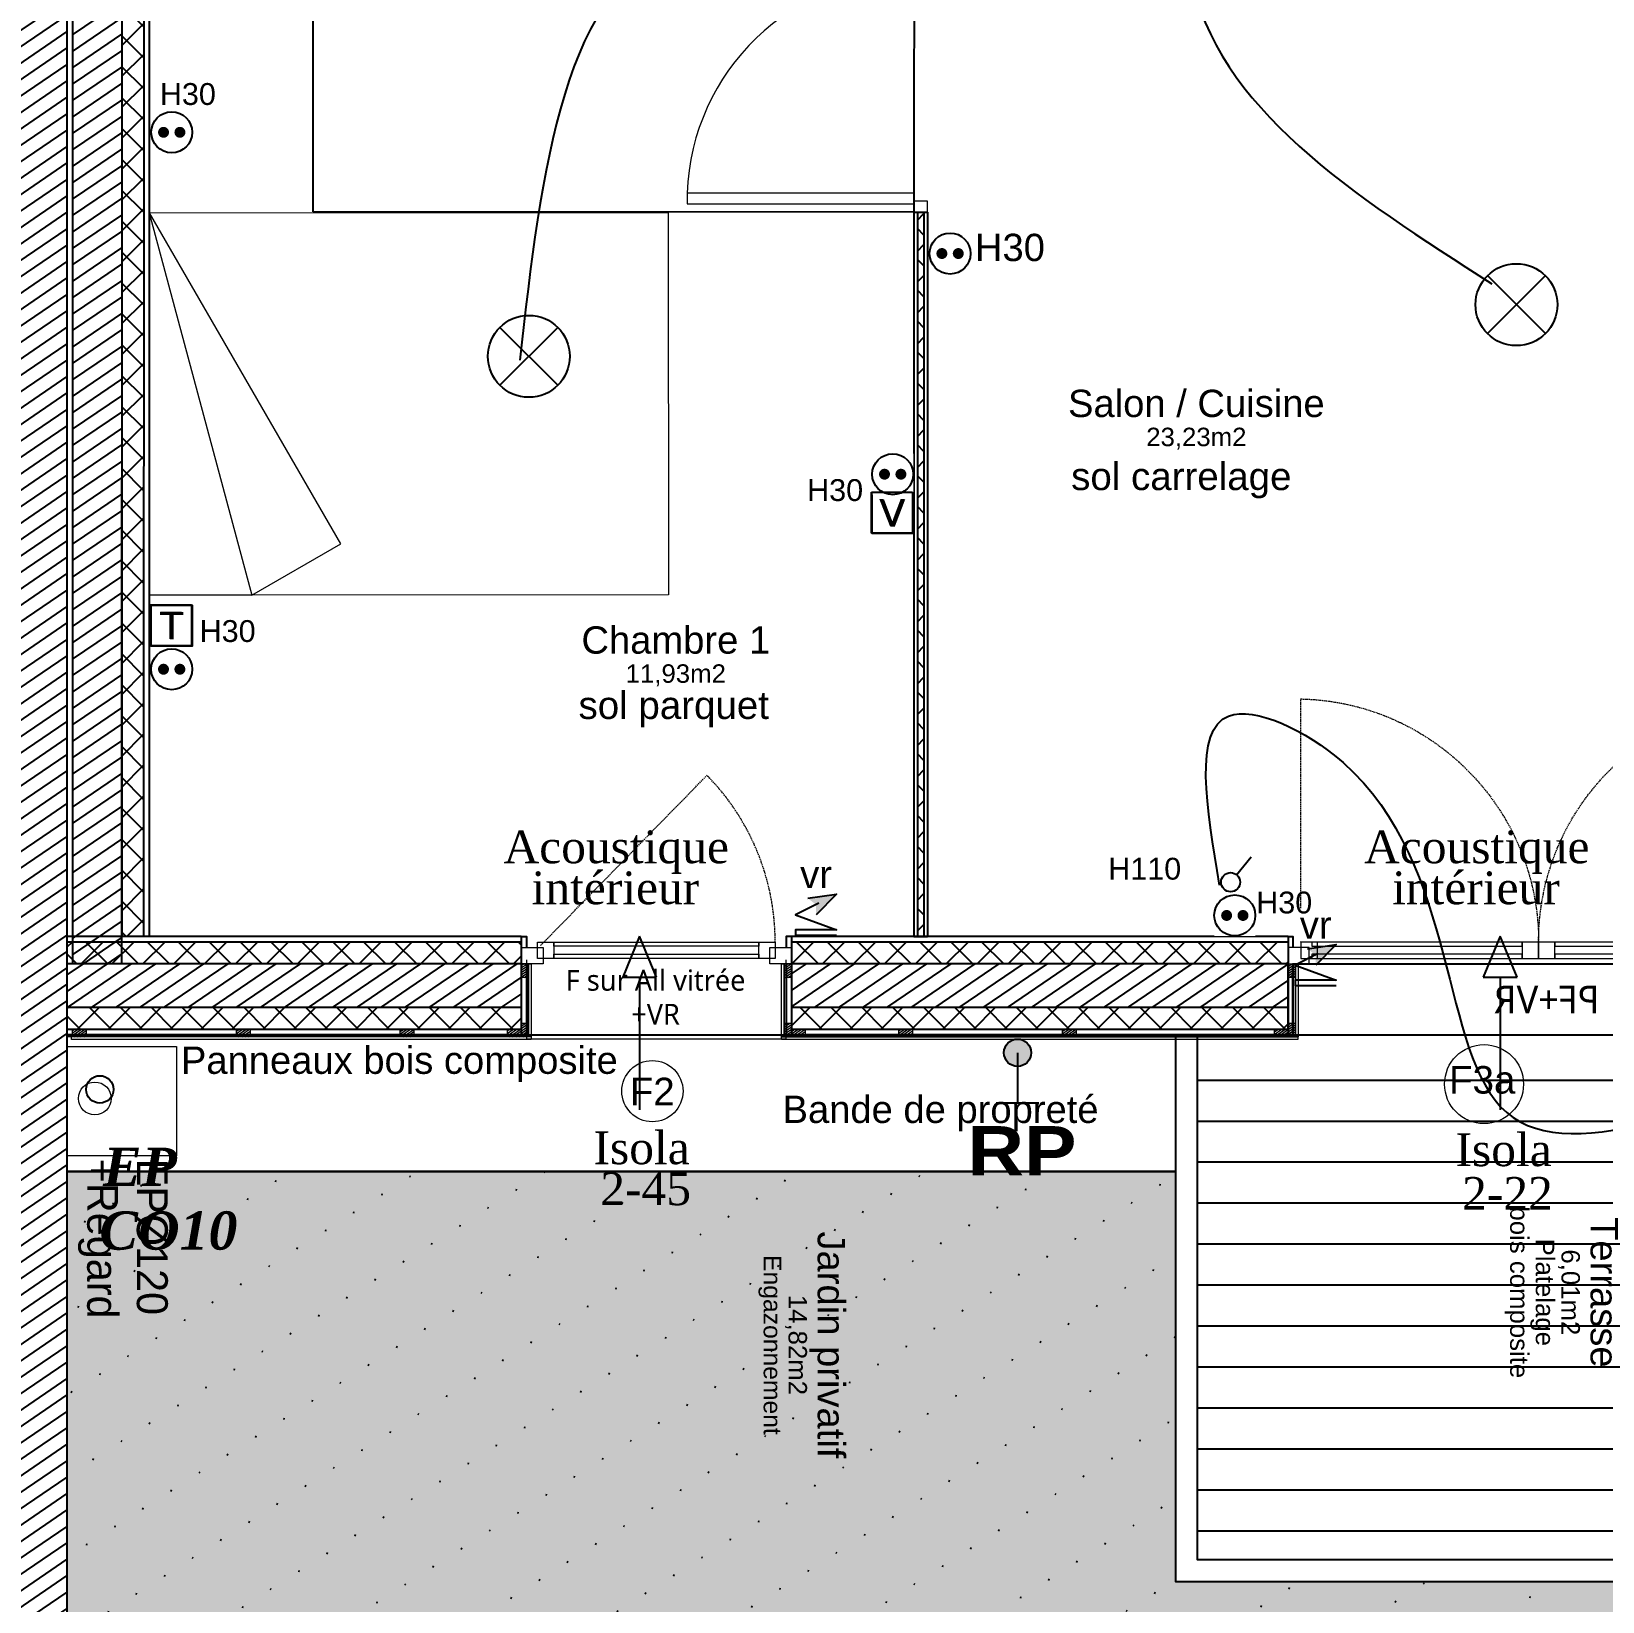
# Model space of a CAD drawing. Header units: millimetres. Extents: x 522027 to 600964, y -380282 to -298602.
# Drawn here: x 565261 to 571013, y -353277 to -347529 of the extents above; entities that cross this region are included whole.
import ezdxf

# ---------------------------------------------------------------- set-up
doc = ezdxf.new("R2010")
doc.units = ezdxf.units.MM
doc.set_wipeout_variables(frame=1)
doc.linetypes.add('Style de ligne -2', pattern=[0.694425, 0.48607, -0.208355])
for name, color, linetype in [('3-BAT C-Niveau -2', 7, 'Continuous'), ('prlm-EAU-EF', 161, 'Continuous'), ('prlm-EAU-EPEXT', 145, 'Continuous'), ('prlm-ELEC-CFA', 1, 'Continuous')]:
    doc.layers.add(name, color=color, linetype=linetype)
doc.layers.add('prlm-ELEC-CFO', color=1, linetype='Continuous', lineweight=25)
doc.layers.add('prlm-VMC', color=82, linetype='Continuous', lineweight=25)
doc.styles.add('Arial', font='arial.ttf')
doc.styles.add('Futura Std Book', font='')
doc.styles.add('Helvetica', font='arial.ttf')
doc.styles.add('Lucida Grande', font='')
doc.styles.add('prlm-eau-ef', font='ariblk.ttf', dxfattribs={"height": 18})
doc.styles.add('prlm-eau-ep', font='timesbi.ttf', dxfattribs={"height": 18})
doc.styles.add('prlm-vmc', font='pala.ttf', dxfattribs={"height": 14})
doc.styles.get("Standard").update_dxf_attribs({"font": 'arial.ttf'})
doc.styles.get('Futura Std Book').set_extended_font_data('Futura Std Book')
doc.styles.get('Lucida Grande').set_extended_font_data('Lucida Grande')
pattern_1 = [(224.999993, (505019.33, 142779.7), (56.568536, -56.568549), []), (314.999993, (505019.33, 142779.7), (-56.568549, -56.568536), [])]
pattern_2 = [(34.276399, (505201.977, 142745.115), (-23.42441, 44.173488), [])]
pattern_3 = [(224.999993, (505019.33, 142779.7), (56.568536, -56.568549), []), (314.999993, (505019.33, 142779.7), (-56.568549, -56.568536), [])]
pattern_4 = [(45, (0, 0), (0, -1), [])]

# ---------------------------------------------------------------- blocks, each defined once
blk = doc.blocks.new('Groupe-70-1')
at = {"color": 7, "linetype": 'Continuous', "lineweight": 18}
for p, q in [((15096.89, -47110.9), (15159.87, -47241.45)), ((15096.89, -47110.9), (15123.02, -47248.44)), ((15096.89, -47110.9), (15188.28, -47216.95)), ((15159.87, -47241.45), (15188.33, -47216.9)), ((15159.87, -47241.45), (15122.95, -47248.45))]:
    blk.add_line(p, q, dxfattribs=at)
at = {"color": 7, "linetype": 'Continuous', "lineweight": 18, "flags": 128}
blk.add_lwpolyline([(15283.55, -47075.44), (15309.68, -47212.98), (15123.02, -47248.44), (15096.89, -47110.9)], close=True, dxfattribs=at)
blk = doc.blocks.new('Sol carrelage')
at = {"color": 7, "insert": (0, -0.78), "char_height": 10.0872, "attachment_point": 2, "line_spacing_factor": 0.834288, "style": 'Helvetica'}
blk.add_mtext('sol carrelage', dxfattribs=at)
blk = doc.blocks.new('Sol parquet')
at = {"color": 7, "insert": (0, -0.78), "char_height": 10.0872, "attachment_point": 2, "line_spacing_factor": 0.834288, "style": 'Helvetica'}
blk.add_mtext('sol parquet', dxfattribs=at)
blk = doc.blocks.new('PORTE FENETRE TYPE 3')
at = {"color": 7, "linetype": 'Style de ligne -2', "lineweight": 5}
blk.add_line((5.11, 14.73), (65.94, 76.94), dxfattribs=at)
at = {"color": 7, "linetype": 'Continuous', "lineweight": 25, "flags": 128}
for points in [[(-2, 18), (0, 18), (0, 14)], [(97, 18), (95, 18), (95, 14)], [(0, 7.7), (0, -18), (-2, -18)], [(95, 7.7), (95, -18), (97, -18)]]:
    blk.add_lwpolyline(points, dxfattribs=at)
at = {"color": 7, "linetype": 'Continuous', "lineweight": 13, "flags": 128}
for points in [[(-2, 14), (6, 14), (6, 8), (-2, 8)], [(4, 16), (10, 16), (10, 10), (4, 10)], [(10, 16), (85, 16), (85, 14.5), (10, 14.5)], [(85, 16), (91, 16), (91, 10), (85, 10)], [(89, 14), (97, 14), (97, 8), (89, 8)], [(10, 11.5), (85, 11.5), (85, 10), (10, 10)]]:
    blk.add_lwpolyline(points, close=True, dxfattribs=at)
blk.add_lwpolyline([(0, 9.5), (0, -19.5), (95, -19.5), (95, 9.5)], dxfattribs=at)
at = {"color": 7, "linetype": 'Style de ligne -2', "lineweight": 5}
blk.add_arc((4, 16), 87, 360, 44.53371, dxfattribs=at)
at = {"color": 7, "insert": (47.21, 5.79), "char_height": 7.6206, "attachment_point": 2, "line_spacing_factor": 0.978845, "style": 'Lucida Grande'}
blk.add_mtext('F sur All vitrée\\P+VR ', dxfattribs=at)
blk = doc.blocks.new('PORTE FENETRE TYPE 2')
at = {"color": 7, "linetype": 'Style de ligne -2', "lineweight": 5}
for p, q in [((6.05, 105), (6.05, 16)), ((180, 16), (180, 105))]:
    blk.add_line(p, q, dxfattribs=at)
at = {"color": 7, "linetype": 'Continuous', "lineweight": 25, "flags": 128}
for points in [[(1, 18), (3, 18), (3, 14)], [(184.71, 18), (183, 18), (183, 14)], [(3, 8), (3, -18), (1, -18)], [(183, 8), (183, -18), (184.71, -18)]]:
    blk.add_lwpolyline(points, dxfattribs=at)
at = {"color": 7, "linetype": 'Continuous', "lineweight": 13, "flags": 128}
for points in [[(1, 14), (9, 14), (9, 8), (1, 8)], [(6, 16), (12, 16), (12, 10), (6, 10)], [(11, 16), (87, 16), (87, 14.5), (11, 14.5)], [(87, 16), (93, 16), (93, 10), (87, 10)], [(93, 16), (99, 16), (99, 10), (93, 10)], [(99, 16), (176, 16), (176, 14.5), (99, 14.5)], [(174, 16), (180, 16), (180, 10), (174, 10)], [(177, 14), (184.71, 14), (184.71, 8), (177, 8)], [(11, 11.5), (87, 11.5), (87, 10), (11, 10)], [(99, 11.5), (176, 11.5), (176, 10), (99, 10)]]:
    blk.add_lwpolyline(points, close=True, dxfattribs=at)
at = {"color": 7, "linetype": 'Style de ligne -2', "lineweight": 5}
for centre, start, end in [((4, 16), 0, 88.42187), ((182, 16), 91.28733, 180)]:
    blk.add_arc(centre, 89, start, end, dxfattribs=at)
at = {"color": 7, "insert": (70.68, 0.04), "char_height": 10.161, "attachment_point": 1, "line_spacing_factor": 0.978845, "style": 'Lucida Grande'}
blk.add_mtext('PF+VR ', dxfattribs=at)
blk = doc.blocks.new('Groupe-103-1')
at = {"color": 7, "linetype": 'Continuous', "lineweight": 5}
blk.add_circle((15137.66, -47433.18), 6, dxfattribs=at)
blk = doc.blocks.new('Groupe-104-1')
at = {"color": 7, "linetype": 'Continuous', "lineweight": 13, "flags": 128}
blk.add_lwpolyline([(15163.47, -47408.95), (15170.92, -47448.25), (15131.61, -47455.69), (15124.17, -47416.39)], close=True, dxfattribs=at)
at = {"color": 7}
blk.add_blockref('Groupe-103-1', (0, 0), dxfattribs=at)
at = {"color": 7, "insert": (15168.01, -47449.89), "char_height": 11.327, "attachment_point": 1, "rotation": 280.72359, "line_spacing_factor": 0.962448, "style": 'Futura Std Book'}
blk.add_mtext('EPØ120\\P+Regard', dxfattribs=at)
blk = doc.blocks.new('Groupe-109-1')
at = {"linetype": 'Continuous', "lineweight": 5, "true_color": 0xc0c0c0}
h = blk.add_hatch(dxfattribs=at)
h.set_pattern_fill('BOIS 45', color=9, style=0, pattern_type=2)
h.set_pattern_definition(pattern_4)
h.paths.add_polyline_path([(15282.8, -47360.65), (15281.87, -47355.73), (15284.53, -47355.23), (15285.46, -47360.14)])
h = blk.add_hatch(dxfattribs=at)
h.set_pattern_fill('BOIS 45', color=9, style=0, pattern_type=2)
h.set_pattern_definition(pattern_4)
h.paths.add_polyline_path([(15286.84, -47381.97), (15285.91, -47377.05), (15288.56, -47376.55), (15289.5, -47381.46)])
h = blk.add_hatch(dxfattribs=at)
h.set_pattern_fill('BOIS 45', color=9, style=0, pattern_type=2)
h.set_pattern_definition(pattern_4)
h.paths.add_polyline_path([(15281.43, -47380.24), (15286.34, -47379.31), (15286.84, -47381.97), (15281.93, -47382.9)])
h = blk.add_hatch(dxfattribs=at)
h.set_pattern_fill('BOIS 45', color=9, style=0, pattern_type=2)
h.set_pattern_definition(pattern_4)
h.paths.add_polyline_path([(15242.86, -47387.55), (15247.77, -47386.62), (15248.27, -47389.27), (15243.36, -47390.2)])
h = blk.add_hatch(dxfattribs=at)
h.set_pattern_fill('BOIS 45', color=9, style=0, pattern_type=2)
h.set_pattern_definition(pattern_4)
h.paths.add_polyline_path([(15183.91, -47398.71), (15188.82, -47397.78), (15189.32, -47400.44), (15184.41, -47401.37)])
h = blk.add_hatch(dxfattribs=at)
h.set_pattern_fill('BOIS 45', color=9, style=0, pattern_type=2)
h.set_pattern_definition(pattern_4)
h.paths.add_polyline_path([(15124.95, -47409.88), (15129.87, -47408.95), (15130.37, -47411.6), (15125.46, -47412.53)])
at = {"color": 7, "linetype": 'Continuous', "lineweight": 5, "flags": 128}
blk.add_lwpolyline([(15289.5, -47381.46), (15123.51, -47412.9), (15123.01, -47410.25), (15286.34, -47379.31), (15281.87, -47355.73), (15284.53, -47355.23)], close=True, dxfattribs=at)
at = {"color": 7, "linetype": 'Continuous', "lineweight": 13, "flags": 128}
for points in [[(15282.8, -47360.65), (15281.87, -47355.73), (15284.53, -47355.23), (15285.46, -47360.14)], [(15284.53, -47355.23), (15285.51, -47355.04), (15290.47, -47381.24), (15289.49, -47381.42)], [(15286.84, -47381.97), (15285.91, -47377.05), (15288.56, -47376.55), (15289.5, -47381.46)], [(15290.47, -47381.24), (15290.66, -47382.22), (15125.24, -47413.55), (15125.05, -47412.56)], [(15281.43, -47380.24), (15286.34, -47379.31), (15286.84, -47381.97), (15281.93, -47382.9)], [(15242.86, -47387.55), (15247.77, -47386.62), (15248.27, -47389.27), (15243.36, -47390.2)], [(15183.91, -47398.71), (15188.82, -47397.78), (15189.32, -47400.44), (15184.41, -47401.37)], [(15124.95, -47409.88), (15129.87, -47408.95), (15130.37, -47411.6), (15125.46, -47412.53)]]:
    blk.add_lwpolyline(points, close=True, dxfattribs=at)
blk = doc.blocks.new('Groupe-110-1')
at = {"linetype": 'Continuous', "lineweight": 5, "true_color": 0xc0c0c0}
h = blk.add_hatch(dxfattribs=at)
h.set_pattern_fill('BOIS 45', color=9, style=0, pattern_type=2)
h.set_pattern_definition(pattern_4)
h.paths.add_polyline_path([(15560.43, -47302.98), (15561.36, -47307.89), (15558.7, -47308.4), (15557.77, -47303.48)])
h = blk.add_hatch(dxfattribs=at)
h.set_pattern_fill('BOIS 45', color=9, style=0, pattern_type=2)
h.set_pattern_definition(pattern_4)
h.paths.add_polyline_path([(15562.75, -47329.72), (15557.84, -47330.65), (15557.34, -47327.99), (15562.25, -47327.06)])
h = blk.add_hatch(dxfattribs=at)
h.set_pattern_fill('BOIS 45', color=9, style=0, pattern_type=2)
h.set_pattern_definition(pattern_4)
h.paths.add_polyline_path([(15564.46, -47324.3), (15565.39, -47329.21), (15562.74, -47329.72), (15561.81, -47324.8)])
h = blk.add_hatch(dxfattribs=at)
h.set_pattern_fill('BOIS 45', color=9, style=0, pattern_type=2)
h.set_pattern_definition(pattern_4)
h.paths.add_polyline_path([(15377.42, -47342.73), (15376.49, -47337.81), (15379.15, -47337.31), (15380.08, -47342.22)])
h = blk.add_hatch(dxfattribs=at)
h.set_pattern_fill('BOIS 45', color=9, style=0, pattern_type=2)
h.set_pattern_definition(pattern_4)
h.paths.add_polyline_path([(15486.55, -47344.15), (15481.64, -47345.08), (15481.13, -47342.42), (15486.05, -47341.49)])
h = blk.add_hatch(dxfattribs=at)
h.set_pattern_fill('BOIS 45', color=9, style=0, pattern_type=2)
h.set_pattern_definition(pattern_4)
h.paths.add_polyline_path([(15427.6, -47355.31), (15422.68, -47356.24), (15422.18, -47353.59), (15427.09, -47352.66)])
h = blk.add_hatch(dxfattribs=at)
h.set_pattern_fill('BOIS 45', color=9, style=0, pattern_type=2)
h.set_pattern_definition(pattern_4)
h.paths.add_polyline_path([(15381.46, -47364.05), (15380.53, -47359.14), (15383.18, -47358.63), (15384.11, -47363.55)])
h = blk.add_hatch(dxfattribs=at)
h.set_pattern_fill('BOIS 45', color=9, style=0, pattern_type=2)
h.set_pattern_definition(pattern_4)
h.paths.add_polyline_path([(15389.03, -47362.62), (15384.11, -47363.55), (15383.61, -47360.89), (15388.52, -47359.96)])
at = {"color": 7, "linetype": 'Continuous', "lineweight": 5, "flags": 128}
blk.add_lwpolyline([(15379.15, -47337.31), (15383.61, -47360.89), (15562.18, -47327.08), (15557.72, -47303.49), (15560.43, -47302.98), (15565.39, -47329.21), (15381.46, -47364.05), (15376.49, -47337.81)], close=True, dxfattribs=at)
at = {"color": 7, "linetype": 'Continuous', "lineweight": 13, "flags": 128}
for points in [[(15560.43, -47302.98), (15561.36, -47307.89), (15558.7, -47308.4), (15557.77, -47303.48)], [(15560.43, -47303.02), (15561.42, -47302.84), (15566.38, -47329.03), (15565.39, -47329.21)], [(15562.75, -47329.72), (15557.84, -47330.65), (15557.34, -47327.99), (15562.25, -47327.06)], [(15564.46, -47324.3), (15565.39, -47329.21), (15562.74, -47329.72), (15561.81, -47324.8)], [(15566.21, -47329.02), (15566.4, -47330), (15380.66, -47365.18), (15380.47, -47364.19)], [(15381.45, -47364.01), (15380.47, -47364.19), (15375.51, -47338), (15376.49, -47337.81)], [(15377.42, -47342.73), (15376.49, -47337.81), (15379.15, -47337.31), (15380.08, -47342.22)], [(15486.55, -47344.15), (15481.64, -47345.08), (15481.13, -47342.42), (15486.05, -47341.49)], [(15427.6, -47355.31), (15422.68, -47356.24), (15422.18, -47353.59), (15427.09, -47352.66)], [(15381.46, -47364.05), (15380.53, -47359.14), (15383.18, -47358.63), (15384.11, -47363.55)], [(15389.03, -47362.62), (15384.11, -47363.55), (15383.61, -47360.89), (15388.52, -47359.96)]]:
    blk.add_lwpolyline(points, close=True, dxfattribs=at)
blk = doc.blocks.new('Groupe-119-1')
at = {"color": 7, "linetype": 'Continuous', "lineweight": 5}
blk.add_circle((15337.76, -47392.58), 11.2, dxfattribs=at)
at = {"color": 7, "insert": (15328.7, -47389.29), "char_height": 10.087, "attachment_point": 1, "rotation": 10.72359, "line_spacing_factor": 0.834288, "style": 'Helvetica'}
blk.add_mtext('F2', dxfattribs=at)
blk = doc.blocks.new('Groupe-181-1')
at = {"color": 7, "linetype": 'Continuous', "lineweight": 5}
blk.add_circle((15636.45, -47333.38), 14.45, dxfattribs=at)
at = {"color": 7, "insert": (15622.64, -47329.27), "char_height": 10.087, "attachment_point": 1, "rotation": 10.72359, "line_spacing_factor": 0.834288, "style": 'Helvetica'}
blk.add_mtext('F3a', dxfattribs=at)
blk = doc.blocks.new('xi.SA')
at = {"layer": 'prlm-ELEC-CFO', "color": 0}
blk.add_lwpolyline([(0.2, -1.28), (5.5, 5.28)], dxfattribs=at)
blk.add_circle((-2, -4), 3.5, dxfattribs=at)
blk = doc.blocks.new('xi.VR')
at = {"layer": 'prlm-ELEC-CFO', "lineweight": 5}
blk.add_hatch(color=0, dxfattribs=at).paths.add_polyline_path([(-3, 6), (-0.1, 3.7), (0, 0), (7.5, 7.5)])
at = {"layer": 'prlm-ELEC-CFO', "color": 0}
for points in [[(-3, 6), (7.5, 7.5), (0, 0)], [(0.95, 4.23), (-7.5, 0), (7.5, -5.5), (-7.5, -5.5), (-7.5, -7.5), (7.5, -7.5)]]:
    blk.add_lwpolyline(points, dxfattribs=at)
blk = doc.blocks.new('xi.PC')
at = {"color": 0, "lineweight": 5}
blk.add_wipeout([(-7.5, -7.5), (7.5, -7.5), (7.5, 7.5), (-7.5, 7.5)], dxfattribs=at).dxf.layer = 'prlm-ELEC-CFO'
at = {"layer": 'prlm-ELEC-CFO', "color": 0, "linetype": 'ByBlock', "lineweight": 5, "const_width": 2}
for points in [[(-4, 0, 1), (-2, 0, 1)], [(2, 0, 1), (4, 0, 1)]]:
    blk.add_lwpolyline(points, format="xyb", close=True, dxfattribs=at)
at = {"layer": 'prlm-ELEC-CFO', "color": 0, "linetype": 'ByBlock', "lineweight": -2}
blk.add_circle((0, 0), 7.5, dxfattribs=at)
blk = doc.blocks.new('xi.PTCE')
at = {"layer": 'prlm-ELEC-CFO', "color": 0}
for points in [[(-10.61, 10.61), (10.61, -10.61)], [(10.61, 10.61), (-10.61, -10.61)]]:
    blk.add_lwpolyline(points, dxfattribs=at)
at = {"layer": 'prlm-ELEC-CFO', "color": 0, "linetype": 'ByBlock'}
blk.add_circle((0, 0), 15, dxfattribs=at)
blk = doc.blocks.new('xi.TEL')
at = {"layer": 'prlm-ELEC-CFA', "color": 0, "linetype": 'ByBlock', "lineweight": -2, "flags": 128}
blk.add_lwpolyline([(-7.5, 7.5), (7.5, 7.5), (7.5, -7.5), (-7.5, -7.5)], close=True, dxfattribs=at)
at = {"layer": 'prlm-ELEC-CFA', "color": 0, "linetype": 'ByBlock', "insert": (0, 0), "char_height": 10, "width": 11.36, "attachment_point": 5}
blk.add_mtext('{\\fVerdana|b0|i0|c0|p34;T}', dxfattribs=at)
blk = doc.blocks.new('xi.TV')
at = {"layer": 'prlm-ELEC-CFA', "color": 0, "linetype": 'ByBlock', "lineweight": -2, "flags": 128}
blk.add_lwpolyline([(-7.5, 7.5), (7.5, 7.5), (7.5, -7.5), (-7.5, -7.5)], close=True, dxfattribs=at)
at = {"layer": 'prlm-ELEC-CFA', "color": 0, "linetype": 'ByBlock', "insert": (0, 0), "char_height": 10, "width": 11.36, "attachment_point": 5}
blk.add_mtext('{\\fVerdana|b0|i0|c0|p34;V}', dxfattribs=at)

msp = doc.modelspace()

# ---------------------------------------------------------------- hatches: boundary and pattern name
h = msp.add_hatch()
h.set_pattern_fill('02_ISOLANT', color=256, scale=10, angle=-90.00001, style=0, pattern_type=2)
h.set_pattern_definition([(314.999993, (505019.33, 142779.7), (56.568549, 56.568536), []), (44.999993, (505019.33, 142779.7), (56.568536, -56.568549), [])])
h.paths.add_polyline_path([(568528.5, -348190.7), (568504.5, -348190.7), (568504.5, -350842.7), (568528.5, -350842.7)])
at = {"layer": '3-BAT C-Niveau -2'}
h = msp.add_hatch(dxfattribs=at)
h.set_pattern_fill('MURS MACONNERIE-2', color=256, scale=10, angle=-10.7236, style=0, pattern_type=2)
h.set_pattern_definition([(34.276399, (505201.977, 142710.897), (-23.42441, 44.173488), [])])
h.paths.add_polyline_path([(565211.5, -369569.5), (565391.5, -369769.5), (565391.5, -326721.9), (565211.5, -326721.9)])
h = msp.add_hatch(dxfattribs=at)
h.set_pattern_fill('MURS MACONNERIE-2', color=256, scale=10, angle=-10.7236, style=0, pattern_type=2)
h.set_pattern_definition(pattern_2)
h.paths.add_polyline_path([(565591.7, -344229.3), (565411.7, -344049.3), (565411, -350942.7), (565591, -350942.7)])
h = msp.add_hatch(dxfattribs=at)
h.set_pattern_fill('02_ISOLANT', color=256, scale=10, angle=-90.00603, style=0, pattern_type=2)
h.set_pattern_definition([(314.993965, (505019.33, 142779.7), (56.5745, 56.562584), []), (44.993965, (505019.33, 142779.7), (56.562584, -56.5745), [])])
h.paths.add_polyline_path([(565672.1, -344229.3), (565592.1, -344229.3), (565591.4, -350842.7), (565671.4, -350842.7)])
h = msp.add_hatch(dxfattribs=at)
h.set_pattern_fill('02_ISOLANT', color=256, scale=10, angle=-180.00001, style=0, pattern_type=2)
h.set_pattern_definition(pattern_1)
h.paths.add_polyline_path([(567053.8, -350942.7), (567053.8, -350862.7), (565391.5, -350862.7), (565391.5, -350942.7)])
h = msp.add_hatch(dxfattribs=at)
h.set_pattern_fill('02_ISOLANT', color=256, scale=10, angle=-180.00001, style=0, pattern_type=2)
h.set_pattern_definition(pattern_3)
h.paths.add_polyline_path([(569861.9, -350942.7), (569861.9, -350862.7), (568043.8, -350862.7), (568043.8, -350942.7)])
h = msp.add_hatch(dxfattribs=at)
h.set_pattern_fill('MURS MACONNERIE-2', color=256, scale=10, angle=-10.7236, style=0, pattern_type=2)
h.set_pattern_definition(pattern_2)
h.paths.add_polyline_path([(567053.8, -351102.7), (567053.8, -350942.7), (565391.5, -350942.7), (565391.5, -351102.7)])
h = msp.add_hatch(dxfattribs=at)
h.set_pattern_fill('MURS MACONNERIE-2', color=256, scale=10, angle=-10.7236, style=0, pattern_type=2)
h.set_pattern_definition(pattern_2)
h.paths.add_polyline_path([(569861.9, -351102.7), (569861.9, -350942.7), (568043.8, -350942.7), (568043.8, -351102.7)])
h = msp.add_hatch(dxfattribs=at)
h.set_pattern_fill('02_ISOLANT', color=256, scale=10, angle=-180.00001, style=0, pattern_type=2)
h.set_pattern_definition(pattern_1)
h.paths.add_polyline_path([(567053.8, -351182.7), (567053.8, -351102.7), (565391.5, -351102.7), (565391.5, -351182.7)])
h = msp.add_hatch(dxfattribs=at)
h.set_pattern_fill('02_ISOLANT', color=256, scale=10, angle=-180.00001, style=0, pattern_type=2)
h.set_pattern_definition(pattern_3)
h.paths.add_polyline_path([(569861.9, -351182.7), (569861.9, -351102.7), (568043.8, -351102.7), (568043.8, -351182.7)])
h = msp.add_hatch(dxfattribs=at)
h.set_pattern_fill('TOITURE TERRASSE', color=256, scale=10, angle=-10.7236, style=0, pattern_type=2)
h.set_pattern_definition([(338.115055725, (273680296.67, 20772499.66), (103.261155495, 65.753073665), [5, -302.6575])])
h.paths.add_polyline_path([(565391.5, -351702.7), (569449.3, -351702.7), (569449.3, -353203.4), (572454.3, -353203.4), (572454.3, -354152.7), (565391.5, -354152.7)])
h = msp.add_hatch(dxfattribs=at)
h.set_pattern_fill('TOITURE TERRASSE-1', color=256, scale=10, angle=-10.7236, style=0, pattern_type=2)
h.set_pattern_definition([(338.115055725, (273680299.06, 20772498.7), (103.261155495, 65.753073665), [5, -302.6575]), (338.115055725, (273680299.18, 20772498.65), (103.261155495, 65.753073665), [5, -302.6575]), (338.115055725, (273680301.84, 20772497.58), (103.261155495, 65.753073665), [5, -302.6575]), (338.115055725, (273680301.96, 20772497.53), (103.261155495, 65.753073665), [5, -302.6575]), (308.115055725, (273680296.67, 20772499.66), (211.45830454, -5.45191434), [5, -167.4025]), (308.115055725, (273680297.56, 20772498.52), (211.45830454, -5.45191434), [5, -167.4025]), (308.115055725, (273680297.64, 20772498.42), (211.45830454, -5.45191434), [5, -167.4025]), (308.115055725, (273680299.08, 20772496.58), (211.45830454, -5.45191434), [5, -167.4025]), (308.115055725, (273680299.16, 20772496.48), (211.45830454, -5.45191434), [5, -167.4025]), (268.115055725, (273680256.89, 20772566.88), (101.01590521, -170.000659116), [5, -290.275]), (268.115055725, (273680256.86, 20772565.94), (101.01590521, -170.000659116), [5, -290.275]), (268.115055725, (273680256.85, 20772565.82), (101.01590521, -170.000659116), [5, -290.275]), (268.115055725, (273680256.75, 20772562.79), (101.01590521, -170.000659116), [5, -290.275]), (268.115055725, (273680256.75, 20772562.66), (101.01590521, -170.000659116), [5, -290.275]), (258.115055725, (273680256.89, 20772566.88), (145.177339, -135.89807373), [5, -171.53]), (258.115055725, (273680256.78, 20772566.36), (145.177339, -135.89807373), [5, -171.53]), (258.115055725, (273680256.75, 20772566.23), (145.177339, -135.89807373), [5, -171.53]), (258.115055725, (273680256.34, 20772564.25), (145.177339, -135.89807373), [5, -171.53]), (258.115055725, (273680256.31, 20772564.12), (145.177339, -135.89807373), [5, -171.53])])
h.paths.add_polyline_path([(565391.5, -351702.7), (569449.3, -351702.7), (569449.3, -353203.4), (572454.3, -353203.4), (572454.3, -354152.7), (565391.5, -354152.7)])
at = {"layer": 'prlm-EAU-EF'}
h = msp.add_hatch(color=256, dxfattribs=at)
edge = h.paths.add_edge_path()
edge.add_arc((568871.5, -351267.9), 50, 179.99999, 539.99999)

# ---------------------------------------------------------------- linework, layer by layer
at = {"color": 7, "linetype": 'Continuous', "lineweight": 13}
for p, q in [((568491.5, -348120.7), (567661.5, -348120.7)), ((567661.5, -348120.7), (567661.5, -348160.7)), ((568491.5, -348160.7), (568491.5, -348120.7)), ((568491.5, -348150.7), (568491.5, -348190.7)), ((568541.5, -348150.7), (568491.5, -348150.7)), ((568541.5, -348190.7), (568541.5, -348150.7)), ((567661.5, -348160.7), (568491.5, -348160.7)), ((568491.5, -348190.7), (568541.5, -348190.7))]:
    msp.add_line(p, q, dxfattribs=at)
for p, q in [((568491.5, -348190.7), (568491.5, -350842.7)), ((568491.5, -348190.7), (568541.5, -348190.7)), ((568504.5, -348190.7), (568504.5, -350842.7)), ((568504.5, -348190.7), (568504.5, -350842.7)), ((568528.5, -348190.7), (568528.5, -350842.7)), ((568528.5, -348190.7), (568528.5, -350842.7)), ((568541.5, -348190.7), (568541.5, -350842.7)), ((568541.5, -348190.7), (568541.5, -350842.7)), ((568491.5, -350842.7), (568541.5, -350842.7))]:
    msp.add_line(p, q)
at = {"ltscale": 50.8, "flags": 128}
msp.add_lwpolyline([(566292, -348189.6), (566292.6, -346989.6), (568492.6, -346990.7), (568492, -348190.7)], close=True, dxfattribs=at)
at = {"color": 7, "linetype": 'Continuous', "lineweight": 5}
msp.add_arc((568491.5, -348150.7), 830.5, 89.99999, 177.9303, dxfattribs=at)
at = {"layer": '3-BAT C-Niveau -2'}
for p, q in [((565391.5, -369735.3), (565391.5, -326687.6)), ((565391.5, -351142.7), (565391.5, -333501.1)), ((565411.7, -344049.3), (565411, -350942.7)), ((565411.7, -344049.3), (565411, -350942.7)), ((565591.7, -344229.3), (565591, -350942.7)), ((565591.7, -344229.3), (565591, -350942.7)), ((565592.1, -344229.3), (565591.4, -350842.7)), ((565592.1, -344229.3), (565591.4, -350842.7)), ((565672.1, -344229.3), (565671.4, -350842.7)), ((565692.1, -344229.3), (565691.4, -350842.7)), ((565692.1, -344229.3), (565691.4, -350842.7)), ((567053.8, -350842.7), (565391.5, -350842.7)), ((565411, -350842.7), (565391.5, -350842.7)), ((567053.8, -350842.7), (565591, -350842.7)), ((567053.8, -350842.7), (567053.8, -351202.7)), ((569861.9, -350842.7), (568043.8, -350842.7)), ((568043.8, -350842.7), (568043.8, -351202.7)), ((569861.9, -350842.7), (568043.8, -350842.7)), ((569861.9, -350842.7), (569861.9, -351202.7)), ((567053.8, -350862.7), (565391.5, -350862.7)), ((569861.9, -350862.7), (568043.8, -350862.7)), ((567053.8, -350942.7), (565391.5, -350942.7)), ((569861.9, -350942.7), (568043.8, -350942.7)), ((567053.8, -351102.7), (565391.5, -351102.7)), ((567053.8, -351102.7), (565391.5, -351102.7)), ((569861.9, -351102.7), (568043.8, -351102.7)), ((569861.9, -351102.7), (568043.8, -351102.7)), ((567053.8, -351182.7), (565391.5, -351182.7)), ((569861.9, -351182.7), (568043.8, -351182.7)), ((567053.8, -351202.7), (565391.5, -351202.7)), ((567053.8, -351202.7), (565391.5, -351202.7)), ((569861.9, -351202.7), (568043.8, -351202.7)), ((569861.9, -351202.7), (568043.8, -351202.7)), ((572374.3, -351369.3), (569529.3, -351369.3)), ((565391.5, -369735.3), (565391.5, -351502.7)), ((572374.3, -351519.3), (569529.3, -351519.3)), ((572374.3, -351669.3), (569529.3, -351669.3)), ((572374.3, -351819.3), (569529.3, -351819.3)), ((572374.3, -351969.3), (569529.3, -351969.3)), ((572374.3, -352119.3), (569529.3, -352119.3)), ((572374.3, -352269.3), (569529.3, -352269.3)), ((572374.3, -352419.3), (569529.3, -352419.3)), ((572374.3, -352569.3), (569529.3, -352569.3)), ((572374.3, -352719.3), (569529.3, -352719.3)), ((572374.3, -352869.3), (569529.3, -352869.3)), ((572374.3, -353019.3), (569529.3, -353019.3))]:
    msp.add_line(p, q, dxfattribs=at)
at = {"layer": '3-BAT C-Niveau -2', "flags": 128}
for points in [[(571679, -350942.7), (571679, -351203.4), (569879, -351203.4), (569879, -350942.7)], [(565391.5, -351202.7), (569449.3, -351202.7), (569449.3, -351702.7), (565391.5, -351702.7)], [(569449.3, -351203.4), (569449.3, -353203.4), (572454.3, -353203.4), (572454.3, -351203.4)], [(565391.5, -351702.7), (569449.3, -351702.7), (569449.3, -353203.4), (572454.3, -353203.4), (572454.3, -354152.7), (565391.5, -354152.7)]]:
    msp.add_lwpolyline(points, close=True, dxfattribs=at)
msp.add_lwpolyline([(569529.3, -351203.4), (569529.3, -353123.4), (572374.3, -353123.4), (572374.3, -351202.7)], dxfattribs=at)
at = {"layer": 'prlm-EAU-EF'}
for p, q in [((568871.5, -351267.9), (568871.5, -351452.5)), ((568949.6, -351452.5), (568793.3, -351452.5))]:
    msp.add_line(p, q, dxfattribs=at)
msp.add_circle((568871.5, -351267.9), 50, dxfattribs=at)
at = {"layer": 'prlm-EAU-EPEXT'}
msp.add_circle((565511, -351402.2), 50, dxfattribs=at)
at = {"layer": 'prlm-ELEC-CFA'}
for p, q in [((568486.4, -349365.8), (568336.4, -349365.8)), ((565696.5, -349627.9), (565846.5, -349627.9))]:
    msp.add_line(p, q, dxfattribs=at)
at = {"layer": 'prlm-ELEC-CFO'}
for points in [[(569513.4, -346735.9), (569504.7, -347321.6), (570607.4, -348452.9)], [(568359.2, -347237.9), (567649.5, -347205.2), (567048.3, -348732.2)], [(569610.6, -350654.3), (569644.2, -350035.3), (570062.9, -350205.8), (570662.5, -351487), (572015.9, -351192.3)]]:
    msp.add_spline(points, degree=3, dxfattribs=at)
at = {"layer": 'prlm-VMC'}
for p, q in [((567487.4, -350841.3), (567425.7, -350991.3)), ((567549.2, -350991.3), (567487.4, -350841.3)), ((570638.3, -350841.3), (570576.6, -350991.3)), ((570700.1, -350991.3), (570638.3, -350841.3)), ((567425.7, -350991.3), (567549.2, -350991.3)), ((567487.4, -350991.3), (567487.4, -351477.6)), ((570576.6, -350991.3), (570700.1, -350991.3)), ((570638.3, -350991.3), (570638.3, -351477.6))]:
    msp.add_line(p, q, dxfattribs=at)
for points in [[(567487.4, -350841.3), (567549.2, -350991.3), (567425.7, -350991.3), (567487.4, -350841.3)], [(570638.3, -350841.3), (570700.1, -350991.3), (570576.6, -350991.3), (570638.3, -350841.3)]]:
    msp.add_solid(points, dxfattribs=at)

# ---------------------------------------------------------------- block references
at = {"xscale": 10, "yscale": 10, "zscale": 10}
for name, p, rotation in [('Groupe-70-1', (505019.3, 142779.7), 349.2763985886067), ('Sol carrelage', (569470.9, -349099.6), 359.9999933324596), ('Sol parquet', (567612.4, -349937.5), 359.9999933324954)]:
    msp.add_blockref(name, p, dxfattribs=dict(at, rotation=rotation))
at = {"layer": '3-BAT C-Niveau -2', "yscale": 10, "zscale": 10}
for name, p, xscale, rotation in [('PORTE FENETRE TYPE 2', (571709, -351022.7), -10, 359.9999933324859), ('PORTE FENETRE TYPE 3', (567073.8, -351022.7), 10, 359.9999933324859), ('Groupe-110-1', (505019.3, 142779.7), 10, 349.2763985886067), ('Groupe-109-1', (505019.3, 142779.7), 10, 349.2763985886067), ('Groupe-104-1', (505019.3, 142779.7), 10, 349.2763985886067), ('Groupe-181-1', (505019.3, 142779.7), 10, 349.2763985886067), ('Groupe-119-1', (505019.3, 142779.7), 10, 349.2763985886067)]:
    msp.add_blockref(name, p, dxfattribs=dict(at, xscale=xscale, rotation=rotation))
at = {"layer": 'prlm-ELEC-CFA', "xscale": 10, "yscale": 10, "zscale": 10}
for name, p in [('xi.TV', (568414.2, -349292.2)), ('xi.TEL', (565774.2, -349704.3))]:
    msp.add_blockref(name, p, dxfattribs=at)
at = {"layer": 'prlm-ELEC-CFO', "xscale": 10, "yscale": 10, "zscale": 10}
for name, p in [('xi.PTCE', (570697.9, -348529.3)), ('xi.PTCE', (567081.9, -348718.5)), ('xi.SA', (569671.3, -350603.8))]:
    msp.add_blockref(name, p, dxfattribs=at)

# ---------------------------------------------------------------- texts
at = {"char_height": 100, "attachment_point": 2, "rotation": 359.99999, "line_spacing_factor": 0.834288, "style": 'Arial'}
for s, insert in [('Salon / Cuisine\\P{\\H0.6752x;23,23m2}\\P', (569525.9, -348840.8)), ('Chambre 1\\P{\\H0.6752x;11,93m2}\\P', (567619.9, -349707.1))]:
    msp.add_mtext(s, dxfattribs=dict(at, insert=insert))
at = {"layer": '3-BAT C-Niveau -2', "char_height": 100, "style": 'Arial'}
for s, insert, attachment_point, rotation, line_spacing_factor in [('Panneaux bois composite', (565807.9, -351245.4), 1, 359.99999, 0.962448), ('Bande de propreté', (568589.3, -351425.3), 2, 359.99999, 0.834288), ('Terrasse\\P{\\H0.6752x;6,01m2}\\P{\\H0.6752x;Platelage \\Pbois composite}\\P', (571069.3, -352145.3), 2, 269.99999, 0.834288), ('Jardin privatif\\P{\\H0.6752x;14,82m2}\\P{\\H0.6467x;Engazonnement}\\P\\P', (568239.3, -352337.9), 2, 269.99999, 0.834288)]:
    msp.add_mtext(s, dxfattribs=dict(at, insert=insert, attachment_point=attachment_point, rotation=rotation, line_spacing_factor=line_spacing_factor))
at = {"layer": 'prlm-EAU-EF', "style": 'prlm-eau-ef'}
msp.add_text('RP', height=180, dxfattribs=at).set_placement((568687.4, -351716.8))
at = {"layer": 'prlm-EAU-EPEXT', "style": 'prlm-eau-ep'}
for s, p in [('EP', (565523, -351755.5)), ('CO10', (565509.5, -351989))]:
    msp.add_text(s, height=140, dxfattribs=at).set_placement(p)
at = {"layer": 'prlm-ELEC-CFA'}
msp.add_text('T', height=100, dxfattribs=at).set_placement((565729.1, -349752.9))
at = {"layer": 'prlm-ELEC-CFO', "style": 'Arial'}
for s, p in [('H30', (568100.8, -349248.2)), ('H30', (565876.5, -349764.3)), ('H110', (569203.3, -350634.4))]:
    msp.add_text(s, height=80, dxfattribs=at).set_placement(p)
at = {"layer": 'prlm-VMC', "style": 'prlm-vmc'}
for s, p in [('Acoustique', (566989, -350574.3)), ('Acoustique', (570139.9, -350574.3)), ('intérieur', (567091.9, -350724.3)), ('intérieur', (570242.8, -350724.3)), ('Isola', (567318.5, -351676.1)), ('Isola', (570474.7, -351683.2)), ('2-45', (567343.4, -351826.1)), ('2-22', (570499, -351843.2))]:
    msp.add_text(s, height=120, dxfattribs=at).set_placement(p)

# ---------------------------------------------------------------- next in the draw order: block references
at = {"layer": 'prlm-ELEC-CFO', "xscale": 10, "yscale": 10, "zscale": 10}
for p in [(565774.4, -347898.4), (568624.2, -348342.2), (568414.2, -349150.1), (565774.2, -349864.1), (569666.7, -350765.5)]:
    msp.add_blockref('xi.PC', p, dxfattribs=at)

# ---------------------------------------------------------------- next in the draw order: texts
at = {"layer": 'prlm-ELEC-CFO', "char_height": 100, "attachment_point": 5, "line_spacing_factor": 0.8, "style": 'Arial', "bg_fill": 3, "box_fill_scale": 1.1, "bg_fill_color": 256, "bg_fill_transparency": 0}
for insert in [(568133.6, -350615.5), (569963, -350800.2)]:
    msp.add_mtext('vr', dxfattribs=dict(at, insert=insert))

# ---------------------------------------------------------------- next in the draw order: linework, layer by layer
at = {"layer": 'prlm-ELEC-CFA'}
for p, q in [((568336.4, -349215.8), (568486.4, -349215.8)), ((568336.4, -349365.8), (568336.4, -349215.8)), ((568486.4, -349215.8), (568486.4, -349365.8)), ((565696.5, -349777.9), (565696.5, -349627.9)), ((565846.5, -349627.9), (565846.5, -349777.9)), ((565846.5, -349777.9), (565696.5, -349777.9))]:
    msp.add_line(p, q, dxfattribs=at)

# ---------------------------------------------------------------- next in the draw order: block references
at = {"layer": 'prlm-ELEC-CFO', "xscale": 10, "yscale": 10, "zscale": 10}
for p in [(568133.6, -350762.7), (569963, -350947.4)]:
    msp.add_blockref('xi.VR', p, dxfattribs=at)

# ---------------------------------------------------------------- next in the draw order: texts
at = {"layer": 'prlm-ELEC-CFA'}
msp.add_text('V', height=100, dxfattribs=at).set_placement((568364.4, -349340.8))
at = {"layer": 'prlm-ELEC-CFO', "style": 'Arial'}
for height, p in [(80, (565730.9, -347798.2)), (100, (568715.2, -348369.8)), (80, (569745.1, -350758.1))]:
    msp.add_text('H30', height=height, dxfattribs=at).set_placement(p)

doc.saveas('drawing.dxf')
